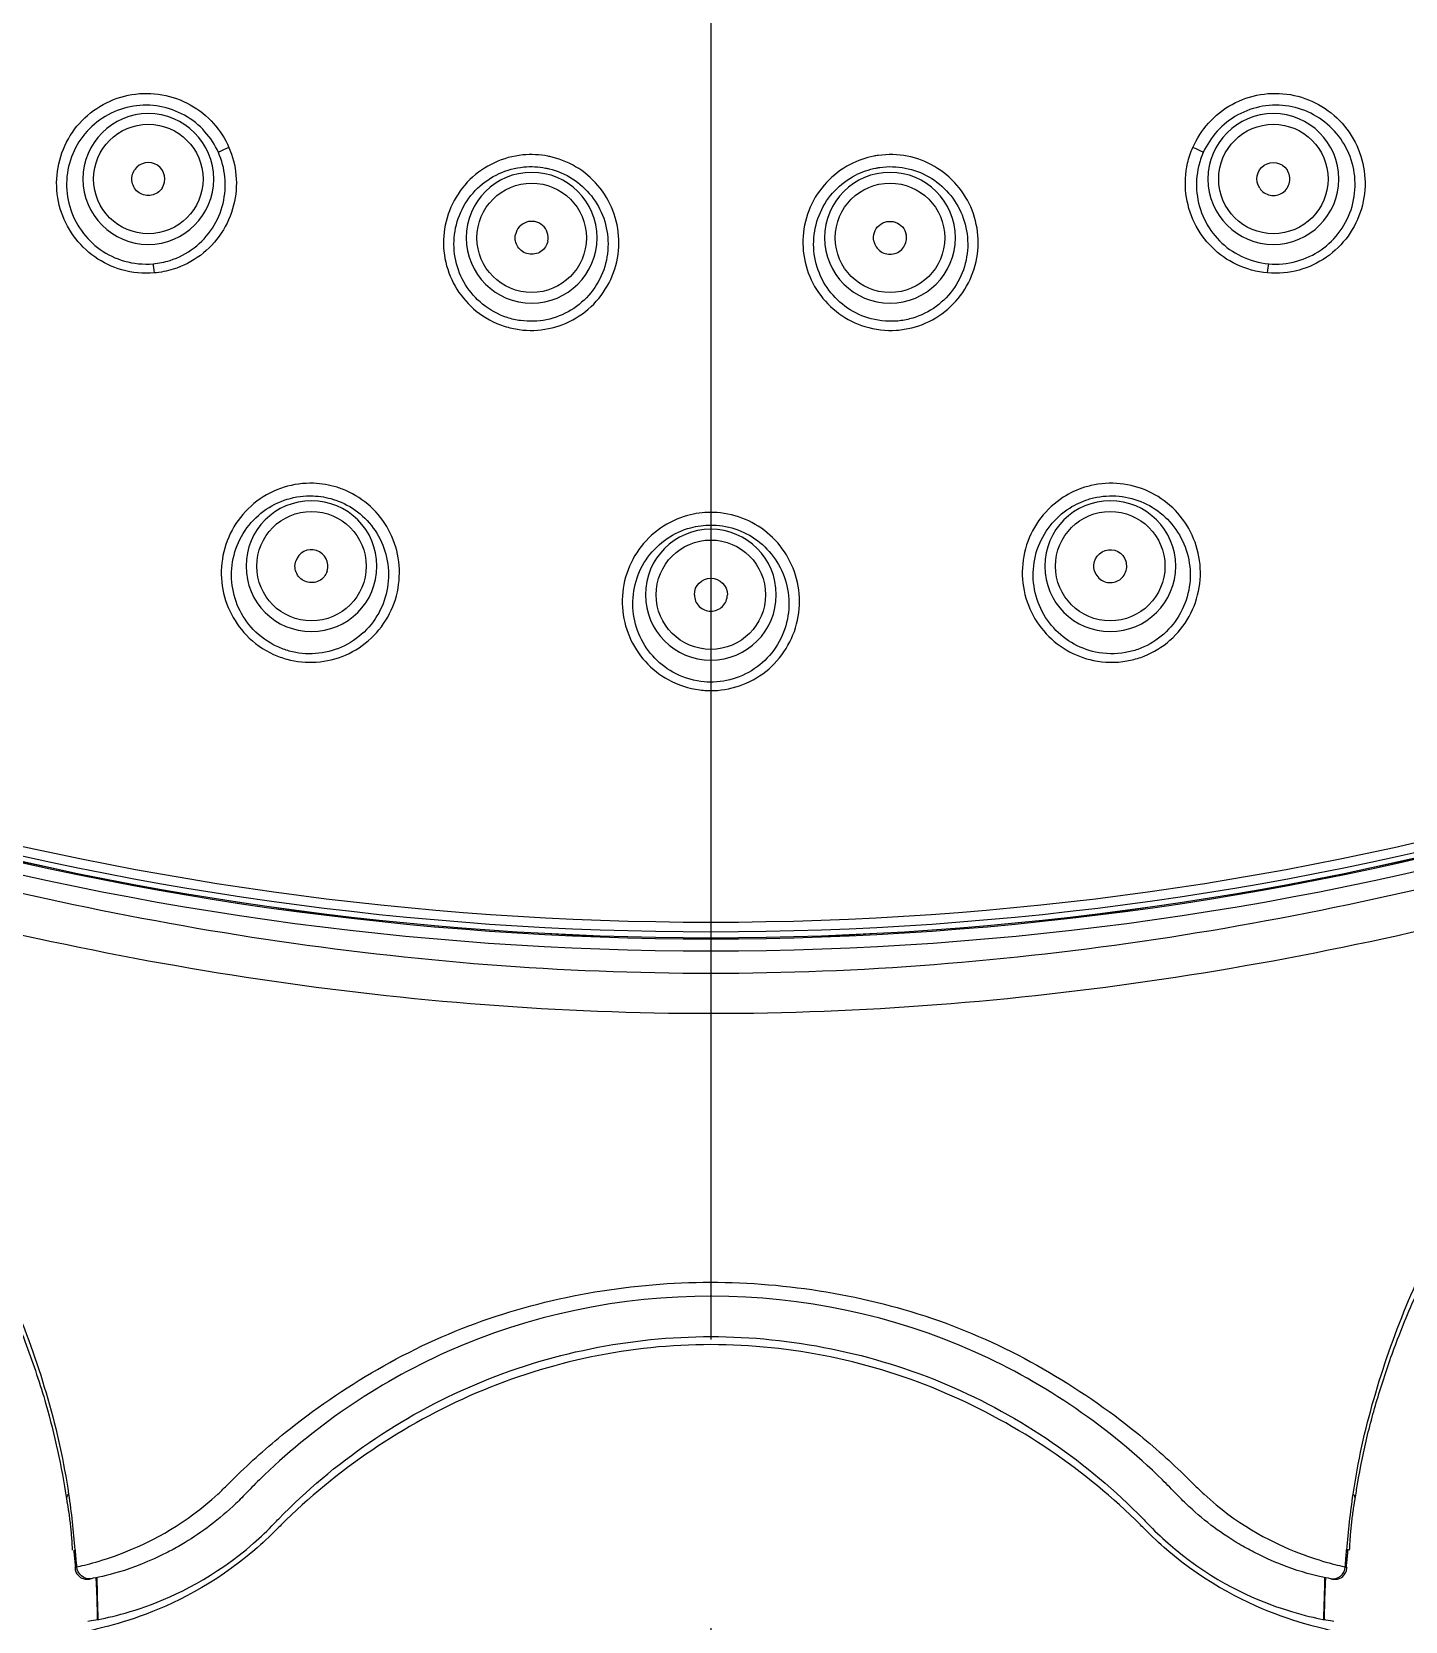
# Model space of a CAD drawing. Extents: x 14808 to 20058, y -13198 to -11680.
# Drawn here: x 18640.96 to 18649.29, y -12293.17 to -12283.53 of the extents above; entities that cross this region are included whole.
import ezdxf

# ---------------------------------------------------------------- set-up
doc = ezdxf.new("R2010")
doc.units = 0
doc.header["$LTSCALE"] = 7
doc.header["$MEASUREMENT"] = 0
doc.linetypes.add('CENTER', pattern=[2, 1.25, -0.25, 0.25, -0.25])
doc.layers.add('1', color=1, linetype='CENTER')
doc.layers.add('D', color=2, linetype='CONTINUOUS')
doc.styles.add('GHS', font='romans', dxfattribs={"bigfont": 'ghs'})
doc.dimstyles.new('STANDARD$7', dxfattribs={"dimtxt": 3.5, "dimasz": 3, "dimexe": 1, "dimexo": 0.0625, "dimgap": 1, "dimtad": 1, "dimdec": 4, "dimzin": 0, "dimdsep": 46, "dimtxsty": 'GHS', "dimcen": 1, "dimclrt": 2, "dimadec": 0, "dimazin": 0, "dimtfac": 1, "dimtdec": 4, "dimtofl": 0, "dimtmove": 0, "dimatfit": 3, "dimfxl": 1, "dimtolj": 1, "dimtzin": 0, "dimarcsym": 0})

msp = doc.modelspace()

# ---------------------------------------------------------------- linework, layer by layer
at = {"layer": '1'}
msp.add_line((18645.0803, -12268.7088), (18645.0803, -12325.4193), dxfattribs=at)
at = {"layer": '1', "color": 3, "linetype": 'Continuous', "extrusion": (0, 0, -1)}
for centre in [(-18641.67, -12284.4213), (-18648.4905, -12284.4213), (-18643.9942, -12284.7778), (-18646.1664, -12284.7778), (-18642.6591, -12286.7692), (-18647.5015, -12286.7692), (-18645.0803, -12286.9425)]:
    msp.add_circle(centre, 0.3967, dxfattribs=at)
at = {"layer": '1', "color": 3, "linetype": 'Continuous'}
for centre in [(18641.67, -12284.4213), (18648.4905, -12284.4213), (18643.9942, -12284.7778), (18646.1664, -12284.7778), (18642.6591, -12286.7692), (18647.5015, -12286.7692), (18645.0803, -12286.9425)]:
    msp.add_circle(centre, 0.3317, dxfattribs=at)
at = {"layer": '1', "color": 7, "linetype": 'Continuous'}
for centre, radius, start, end in [((18641.67, -12284.4213), 0.1, 326.25, 146.25), ((18643.9942, -12284.7778), 0.1, 348.75, 168.75), ((18642.6591, -12286.7692), 0.1, 342, 162), ((18645.0803, -12269.9425), 19.0868, 253.82384, 286.17616), ((18645.0803, -12269.9425), 19.0798, 253.82384, 286.17616)]:
    msp.add_arc(centre, radius, start, end, dxfattribs=at)
at = {"layer": '1', "color": 7, "linetype": 'Continuous', "extrusion": (0, 0, -1)}
for centre, radius, start, end in [((-18648.4905, -12284.4213), 0.1, 326.25, 146.25), ((-18646.1664, -12284.7778), 0.1, 348.75, 168.75), ((-18647.5015, -12286.7692), 0.1, 342, 162), ((-18645.0803, -12286.9425), 0.1, 0, 180), ((-18645.0803, -12269.9425), 19.1618, 253.82384, 286.17616), ((-18645.0803, -12269.9425), 19.082, 253.82384, 286.17616)]:
    msp.add_arc(centre, radius, start, end, dxfattribs=at)
at = {"layer": '1', "color": 3, "linetype": 'Continuous'}
for points, knots in [([(18641.705, -12284.9911), (18641.6399, -12284.9966), (18641.5727, -12284.9901), (18641.5099, -12284.9721), (18641.4516, -12284.9555), (18641.3954, -12284.9286), (18641.3459, -12284.8938), (18641.2963, -12284.8589), (18641.252, -12284.815), (18641.2167, -12284.7658), (18641.1812, -12284.7163), (18641.1538, -12284.6601), (18641.1366, -12284.6019), (18641.1193, -12284.5433), (18641.1119, -12284.4809), (18641.115, -12284.42), (18641.1181, -12284.3588), (18641.1318, -12284.2973), (18641.155, -12284.2406), (18641.1782, -12284.1837), (18641.2117, -12284.1301), (18641.2526, -12284.0842), (18641.2934, -12284.0384), (18641.3428, -12283.999), (18641.3967, -12283.9693), (18641.4503, -12283.9398), (18641.5099, -12283.9191), (18641.5704, -12283.9091), (18641.6305, -12283.8992), (18641.6933, -12283.8995), (18641.7534, -12283.9101), (18641.8131, -12283.9206), (18641.8718, -12283.9416), (18641.9247, -12283.9712), (18641.9775, -12284.0008), (18642.0259, -12284.0397), (18642.066, -12284.0849), (18642.1039, -12284.1277), (18642.1354, -12284.177), (18642.1582, -12284.2293), (18642.1582, -12284.2293), (18642.1582, -12284.2293), (18642.1582, -12284.2293)], [0, 0, 0, 0, 0.082392, 0.082392, 0.082392, 0.158568, 0.158568, 0.158568, 0.234874, 0.234874, 0.234874, 0.311546, 0.311546, 0.311546, 0.388678, 0.388678, 0.388678, 0.466217, 0.466217, 0.466217, 0.543976, 0.543976, 0.543976, 0.621681, 0.621681, 0.621681, 0.699036, 0.699036, 0.699036, 0.775838, 0.775838, 0.775838, 0.852107, 0.852107, 0.852107, 0.928131, 0.928131, 0.928131, 0.999994, 0.999994, 0.999994, 1, 1, 1, 1]), ([(18648.0024, -12284.2293), (18648.0024, -12284.2293), (18648.0024, -12284.2293), (18648.0024, -12284.2293), (18648.0256, -12284.1761), (18648.0578, -12284.1259), (18648.0967, -12284.0826), (18648.1375, -12284.0371), (18648.1868, -12283.9981), (18648.2404, -12283.9687), (18648.2936, -12283.9396), (18648.3526, -12283.9192), (18648.4124, -12283.9092), (18648.4721, -12283.8993), (18648.5342, -12283.8995), (18648.5937, -12283.9097), (18648.6534, -12283.92), (18648.712, -12283.9406), (18648.7649, -12283.9699), (18648.8181, -12283.9993), (18648.8669, -12284.0383), (18648.9074, -12284.0835), (18648.9481, -12284.1291), (18648.9815, -12284.1823), (18649.0049, -12284.2388), (18649.0283, -12284.2955), (18649.0422, -12284.357), (18649.0455, -12284.4183), (18649.0488, -12284.4797), (18649.0414, -12284.5425), (18649.0241, -12284.6015), (18649.0067, -12284.6604), (18648.9789, -12284.7172), (18648.9429, -12284.7671), (18648.9071, -12284.8167), (18648.8622, -12284.8608), (18648.8118, -12284.8958), (18648.7617, -12284.9306), (18648.7049, -12284.9572), (18648.6462, -12284.9734), (18648.5847, -12284.9904), (18648.5191, -12284.9965), (18648.4556, -12284.9911)], [0, 0, 0, 0, 0.000006, 0.000006, 0.000006, 0.073197, 0.073197, 0.073197, 0.150093, 0.150093, 0.150093, 0.226407, 0.226407, 0.226407, 0.302501, 0.302501, 0.302501, 0.378816, 0.378816, 0.378816, 0.455626, 0.455626, 0.455626, 0.53295, 0.53295, 0.53295, 0.610603, 0.610603, 0.610603, 0.688307, 0.688307, 0.688307, 0.765805, 0.765805, 0.765805, 0.842927, 0.842927, 0.842927, 0.919624, 0.919624, 0.919624, 1, 1, 1, 1]), ([(18642.0949, -12284.2603), (18642.0746, -12284.2146), (18642.0467, -12284.1715), (18642.0133, -12284.1342), (18641.978, -12284.0948), (18641.9356, -12284.0608), (18641.8894, -12284.035), (18641.8431, -12284.0091), (18641.7918, -12283.9907), (18641.7396, -12283.9813), (18641.687, -12283.9718), (18641.6321, -12283.9713), (18641.5795, -12283.9796), (18641.5263, -12283.9881), (18641.474, -12284.0058), (18641.4267, -12284.0313), (18641.3792, -12284.057), (18641.3354, -12284.0913), (18641.2992, -12284.1313), (18641.2628, -12284.1714), (18641.2329, -12284.2184), (18641.212, -12284.2684), (18641.191, -12284.3184), (18641.1785, -12284.3727), (18641.1754, -12284.4269), (18641.1723, -12284.4809), (18641.1785, -12284.5363), (18641.1935, -12284.5884), (18641.2085, -12284.6403), (18641.2327, -12284.6904), (18641.264, -12284.7345), (18641.2953, -12284.7785), (18641.3346, -12284.8177), (18641.3787, -12284.8489), (18641.4228, -12284.88), (18641.4729, -12284.904), (18641.5248, -12284.9189), (18641.5808, -12284.9348), (18641.6406, -12284.9406), (18641.6985, -12284.9355)], [0, 0, 0, 0, 0.071382, 0.071382, 0.071382, 0.146717, 0.146717, 0.146717, 0.222231, 0.222231, 0.222231, 0.298346, 0.298346, 0.298346, 0.375197, 0.375197, 0.375197, 0.452648, 0.452648, 0.452648, 0.530421, 0.530421, 0.530421, 0.60822, 0.60822, 0.60822, 0.685809, 0.685809, 0.685809, 0.763076, 0.763076, 0.763076, 0.840049, 0.840049, 0.840049, 0.916908, 0.916908, 0.916908, 1, 1, 1, 1]), ([(18648.4621, -12284.9355), (18648.5186, -12284.9405), (18648.577, -12284.9351), (18648.6318, -12284.92), (18648.6841, -12284.9055), (18648.7347, -12284.8817), (18648.7793, -12284.8507), (18648.8241, -12284.8194), (18648.864, -12284.78), (18648.8957, -12284.7356), (18648.9276, -12284.6912), (18648.9521, -12284.6405), (18648.9672, -12284.5881), (18648.9823, -12284.5356), (18648.9884, -12284.4798), (18648.9851, -12284.4254), (18648.9818, -12284.3711), (18648.9691, -12284.3168), (18648.948, -12284.2668), (18648.927, -12284.2172), (18648.8971, -12284.1705), (18648.8608, -12284.1306), (18648.8249, -12284.0912), (18648.7817, -12284.0573), (18648.7347, -12284.0318), (18648.6882, -12284.0065), (18648.6366, -12283.9888), (18648.5842, -12283.9801), (18648.5321, -12283.9715), (18648.4778, -12283.9716), (18648.4255, -12283.9805), (18648.3732, -12283.9894), (18648.3217, -12284.0073), (18648.2751, -12284.0328), (18648.2282, -12284.0585), (18648.185, -12284.0925), (18648.1491, -12284.1321), (18648.1149, -12284.17), (18648.0864, -12284.2138), (18648.0657, -12284.2603)], [0, 0, 0, 0, 0.081058, 0.081058, 0.081058, 0.158442, 0.158442, 0.158442, 0.23624, 0.23624, 0.23624, 0.314338, 0.314338, 0.314338, 0.392502, 0.392502, 0.392502, 0.470413, 0.470413, 0.470413, 0.54775, 0.54775, 0.54775, 0.624309, 0.624309, 0.624309, 0.70013, 0.70013, 0.70013, 0.775547, 0.775547, 0.775547, 0.851106, 0.851106, 0.851106, 0.927301, 0.927301, 0.927301, 1, 1, 1, 1]), ([(18641.6985, -12284.9355), (18641.7335, -12284.9325), (18641.7684, -12284.9255), (18641.8018, -12284.9149), (18641.8539, -12284.8983), (18641.9037, -12284.8723), (18641.9471, -12284.8392), (18641.9906, -12284.806), (18642.0288, -12284.7647), (18642.0585, -12284.719), (18642.0881, -12284.6734), (18642.1102, -12284.622), (18642.123, -12284.5692), (18642.1356, -12284.5169), (18642.1394, -12284.4618), (18642.134, -12284.4082), (18642.129, -12284.3575), (18642.1156, -12284.307), (18642.0949, -12284.2603)], [0, 0, 0, 0, 0.114392, 0.114392, 0.114392, 0.294182, 0.294182, 0.294182, 0.474743, 0.474743, 0.474743, 0.654487, 0.654487, 0.654487, 0.832178, 0.832178, 0.832178, 1, 1, 1, 1]), ([(18642.1582, -12284.2293), (18642.1582, -12284.2293), (18642.1582, -12284.2293), (18642.1582, -12284.2293), (18642.1814, -12284.2826), (18642.1962, -12284.3403), (18642.2015, -12284.3981), (18642.207, -12284.4589), (18642.2021, -12284.5215), (18642.1872, -12284.5807), (18642.1722, -12284.6404), (18642.1467, -12284.6983), (18642.1126, -12284.7496), (18642.0785, -12284.8009), (18642.035, -12284.8472), (18641.9856, -12284.8842), (18641.9365, -12284.9211), (18641.8801, -12284.95), (18641.8214, -12284.9684), (18641.7837, -12284.9801), (18641.7444, -12284.9878), (18641.705, -12284.9911), (18641.705, -12284.9911), (18641.705, -12284.9911), (18641.705, -12284.9911)], [0, 0, 0, 0, 0.000014, 0.000014, 0.000014, 0.168962, 0.168962, 0.168962, 0.347203, 0.347203, 0.347203, 0.526916, 0.526916, 0.526916, 0.707022, 0.707022, 0.707022, 0.886111, 0.886111, 0.886111, 0.999986, 0.999986, 0.999986, 1, 1, 1, 1]), ([(18644.0925, -12284.2829), (18644.1008, -12284.2845), (18644.1091, -12284.2863), (18644.1173, -12284.2883), (18644.1744, -12284.3023), (18644.2299, -12284.3263), (18644.2793, -12284.3582), (18644.3287, -12284.3902), (18644.3733, -12284.4311), (18644.4095, -12284.4774), (18644.446, -12284.5241), (18644.4748, -12284.5777), (18644.4939, -12284.6336), (18644.5132, -12284.6902), (18644.5229, -12284.7508), (18644.5224, -12284.8104), (18644.5219, -12284.8706), (18644.511, -12284.9315), (18644.4905, -12284.9881), (18644.4699, -12285.0449), (18644.4391, -12285.0989), (18644.4007, -12285.1456), (18644.3624, -12285.1921), (18644.3155, -12285.2327), (18644.2637, -12285.2637), (18644.2125, -12285.2945), (18644.1552, -12285.3168), (18644.0965, -12285.3288), (18644.0386, -12285.3406), (18643.9777, -12285.3426), (18643.9191, -12285.3345), (18643.8883, -12285.3303), (18643.8578, -12285.3234), (18643.8283, -12285.3139), (18643.767, -12285.2941), (18643.7084, -12285.2625), (18643.6583, -12285.2221), (18643.6125, -12285.1852), (18643.5723, -12285.1399), (18643.5411, -12285.0901), (18643.5096, -12285.0397), (18643.4863, -12284.9833), (18643.4731, -12284.9254), (18643.4597, -12284.8669), (18643.4563, -12284.8053), (18643.4631, -12284.7458), (18643.47, -12284.6858), (18643.4874, -12284.6262), (18643.5138, -12284.572), (18643.5403, -12284.5177), (18643.5766, -12284.4673), (18643.6198, -12284.425), (18643.6626, -12284.383), (18643.7134, -12284.3478), (18643.768, -12284.3225), (18643.822, -12284.2974), (18643.8811, -12284.2813), (18643.9405, -12284.2756), (18643.9909, -12284.2707), (18644.0427, -12284.2732), (18644.0925, -12284.2829)], [0, 0, 0, 0, 0.007483, 0.007483, 0.007483, 0.06033, 0.06033, 0.06033, 0.113303, 0.113303, 0.113303, 0.166705, 0.166705, 0.166705, 0.220683, 0.220683, 0.220683, 0.27515, 0.27515, 0.27515, 0.329795, 0.329795, 0.329795, 0.384193, 0.384193, 0.384193, 0.438009, 0.438009, 0.438009, 0.491182, 0.491182, 0.491182, 0.51876, 0.51876, 0.51876, 0.576811, 0.576811, 0.576811, 0.629848, 0.629848, 0.629848, 0.683499, 0.683499, 0.683499, 0.737751, 0.737751, 0.737751, 0.792349, 0.792349, 0.792349, 0.846894, 0.846894, 0.846894, 0.901032, 0.901032, 0.901032, 0.954598, 0.954598, 0.954598, 1, 1, 1, 1]), ([(18646.0681, -12284.2829), (18646.0768, -12284.2812), (18646.0856, -12284.2797), (18646.0945, -12284.2784), (18646.1528, -12284.2701), (18646.2134, -12284.2717), (18646.2712, -12284.283), (18646.329, -12284.2943), (18646.3855, -12284.3157), (18646.4362, -12284.3453), (18646.4873, -12284.375), (18646.5338, -12284.4138), (18646.5721, -12284.4585), (18646.6109, -12284.5036), (18646.6423, -12284.5559), (18646.664, -12284.6112), (18646.6859, -12284.6669), (18646.6984, -12284.7272), (18646.7005, -12284.7871), (18646.7027, -12284.8473), (18646.6945, -12284.9088), (18646.6764, -12284.9664), (18646.6584, -12285.024), (18646.63, -12285.0793), (18646.5936, -12285.1276), (18646.5575, -12285.1756), (18646.5125, -12285.2181), (18646.4623, -12285.2513), (18646.4127, -12285.2842), (18646.3566, -12285.309), (18646.2988, -12285.3235), (18646.2686, -12285.3311), (18646.2376, -12285.336), (18646.2066, -12285.3382), (18646.1422, -12285.3426), (18646.0759, -12285.335), (18646.0142, -12285.3161), (18645.958, -12285.2988), (18645.9041, -12285.2717), (18645.8568, -12285.2372), (18645.8091, -12285.2023), (18645.7668, -12285.1588), (18645.7332, -12285.1103), (18645.6993, -12285.0613), (18645.6733, -12285.0058), (18645.6575, -12284.9484), (18645.6415, -12284.8904), (18645.6353, -12284.8289), (18645.6394, -12284.7689), (18645.6436, -12284.7086), (18645.6584, -12284.6482), (18645.6825, -12284.5928), (18645.7065, -12284.5375), (18645.7406, -12284.4856), (18645.7818, -12284.4415), (18645.8226, -12284.3978), (18645.8717, -12284.3605), (18645.9249, -12284.3329), (18645.9697, -12284.3096), (18646.0185, -12284.2925), (18646.0681, -12284.2829)], [0, 0, 0, 0, 0.007897, 0.007897, 0.007897, 0.060836, 0.060836, 0.060836, 0.113705, 0.113705, 0.113705, 0.166841, 0.166841, 0.166841, 0.22048, 0.22048, 0.22048, 0.27467, 0.27467, 0.27467, 0.329233, 0.329233, 0.329233, 0.38381, 0.38381, 0.38381, 0.438003, 0.438003, 0.438003, 0.49157, 0.49157, 0.49157, 0.519217, 0.519217, 0.519217, 0.577386, 0.577386, 0.577386, 0.6302, 0.6302, 0.6302, 0.683462, 0.683462, 0.683462, 0.737359, 0.737359, 0.737359, 0.791796, 0.791796, 0.791796, 0.846433, 0.846433, 0.846433, 0.900855, 0.900855, 0.900855, 0.954761, 0.954761, 0.954761, 1, 1, 1, 1]), ([(18648.4556, -12284.9911), (18648.4556, -12284.9911), (18648.4556, -12284.9911), (18648.4556, -12284.9911), (18648.3904, -12284.9857), (18648.3253, -12284.9679), (18648.2665, -12284.9397), (18648.2121, -12284.9137), (18648.1615, -12284.878), (18648.1187, -12284.8356), (18648.0754, -12284.7927), (18648.039, -12284.7419), (18648.0123, -12284.6872), (18647.9853, -12284.632), (18647.9676, -12284.5714), (18647.9605, -12284.5103), (18647.9534, -12284.4491), (18647.9569, -12284.3857), (18647.9707, -12284.3255), (18647.9782, -12284.2926), (18647.9889, -12284.2603), (18648.0024, -12284.2293), (18648.0024, -12284.2293), (18648.0024, -12284.2293), (18648.0024, -12284.2293)], [0, 0, 0, 0, 0.000015, 0.000015, 0.000015, 0.190228, 0.190228, 0.190228, 0.365738, 0.365738, 0.365738, 0.543364, 0.543364, 0.543364, 0.722731, 0.722731, 0.722731, 0.90274, 0.90274, 0.90274, 0.999985, 0.999985, 0.999985, 1, 1, 1, 1]), ([(18648.0657, -12284.2603), (18648.0536, -12284.2874), (18648.0441, -12284.3157), (18648.0372, -12284.3445), (18648.0247, -12284.3974), (18648.0211, -12284.4531), (18648.0269, -12284.507), (18648.0326, -12284.5609), (18648.0477, -12284.6146), (18648.071, -12284.6635), (18648.0942, -12284.7121), (18648.126, -12284.7574), (18648.164, -12284.7957), (18648.2016, -12284.8336), (18648.2462, -12284.8656), (18648.2943, -12284.8891), (18648.3464, -12284.9144), (18648.4042, -12284.9305), (18648.4621, -12284.9355)], [0, 0, 0, 0, 0.096534, 0.096534, 0.096534, 0.275718, 0.275718, 0.275718, 0.454902, 0.454902, 0.454902, 0.632827, 0.632827, 0.632827, 0.808936, 0.808936, 0.808936, 1, 1, 1, 1]), ([(18644.0788, -12284.3548), (18644.0355, -12284.3464), (18643.9905, -12284.3442), (18643.9465, -12284.3483), (18643.8949, -12284.3532), (18643.8433, -12284.367), (18643.7962, -12284.3886), (18643.7485, -12284.4105), (18643.704, -12284.4409), (18643.6663, -12284.4773), (18643.6282, -12284.5141), (18643.5961, -12284.558), (18643.5725, -12284.6052), (18643.5488, -12284.6527), (18643.5331, -12284.7049), (18643.5266, -12284.7575), (18643.5201, -12284.81), (18643.5226, -12284.8643), (18643.5339, -12284.916), (18643.545, -12284.9672), (18643.5652, -12285.0173), (18643.5928, -12285.0621), (18643.62, -12285.1064), (18643.6553, -12285.1467), (18643.6958, -12285.1797), (18643.74, -12285.2157), (18643.7918, -12285.244), (18643.8462, -12285.2617), (18643.8724, -12285.2702), (18643.8994, -12285.2764), (18643.9267, -12285.2801), (18643.9787, -12285.2872), (18644.0327, -12285.2854), (18644.0841, -12285.2748), (18644.1361, -12285.264), (18644.1868, -12285.244), (18644.232, -12285.2165), (18644.2777, -12285.1887), (18644.319, -12285.1525), (18644.3525, -12285.111), (18644.3861, -12285.0695), (18644.4129, -12285.0215), (18644.4305, -12284.9712), (18644.4481, -12284.9212), (18644.4572, -12284.8674), (18644.4571, -12284.8144), (18644.4571, -12284.762), (18644.448, -12284.7089), (18644.4307, -12284.6594), (18644.4136, -12284.6106), (18644.3879, -12284.564), (18644.3558, -12284.5233), (18644.3239, -12284.4831), (18644.2849, -12284.4477), (18644.2416, -12284.42), (18644.1985, -12284.3923), (18644.1502, -12284.3716), (18644.1004, -12284.3595), (18644.0932, -12284.3577), (18644.0861, -12284.3562), (18644.0788, -12284.3548)], [0, 0, 0, 0, 0.04486, 0.04486, 0.04486, 0.097847, 0.097847, 0.097847, 0.151555, 0.151555, 0.151555, 0.205883, 0.205883, 0.205883, 0.260484, 0.260484, 0.260484, 0.314927, 0.314927, 0.314927, 0.368896, 0.368896, 0.368896, 0.422319, 0.422319, 0.422319, 0.480826, 0.480826, 0.480826, 0.508618, 0.508618, 0.508618, 0.56221, 0.56221, 0.56221, 0.616435, 0.616435, 0.616435, 0.671207, 0.671207, 0.671207, 0.726143, 0.726143, 0.726143, 0.780757, 0.780757, 0.780757, 0.834688, 0.834688, 0.834688, 0.887829, 0.887829, 0.887829, 0.940347, 0.940347, 0.940347, 0.992605, 0.992605, 0.992605, 1, 1, 1, 1]), ([(18646.0818, -12284.3548), (18646.0385, -12284.3631), (18645.9961, -12284.3779), (18645.9571, -12284.398), (18645.9106, -12284.422), (18645.8677, -12284.4543), (18645.8318, -12284.4921), (18645.7955, -12284.5305), (18645.7655, -12284.5756), (18645.7441, -12284.6237), (18645.7225, -12284.6722), (18645.7091, -12284.7251), (18645.7049, -12284.7779), (18645.7007, -12284.8307), (18645.7056, -12284.8849), (18645.7192, -12284.936), (18645.7327, -12284.9869), (18645.7552, -12285.0361), (18645.7848, -12285.0796), (18645.8141, -12285.1228), (18645.8512, -12285.1615), (18645.8932, -12285.1927), (18645.935, -12285.2236), (18645.9826, -12285.2479), (18646.0323, -12285.2634), (18646.0869, -12285.2804), (18646.1458, -12285.2873), (18646.2029, -12285.2833), (18646.2305, -12285.2814), (18646.2579, -12285.277), (18646.2847, -12285.2702), (18646.3359, -12285.2573), (18646.3856, -12285.2351), (18646.4295, -12285.2058), (18646.4739, -12285.1761), (18646.5135, -12285.1382), (18646.5452, -12285.0955), (18646.5771, -12285.0525), (18646.6018, -12285.0033), (18646.6173, -12284.9523), (18646.6327, -12284.9013), (18646.6395, -12284.847), (18646.6371, -12284.7939), (18646.6347, -12284.7413), (18646.6232, -12284.6884), (18646.6035, -12284.6395), (18646.584, -12284.5912), (18646.5561, -12284.5456), (18646.5219, -12284.5064), (18646.4881, -12284.4676), (18646.4472, -12284.434), (18646.4025, -12284.4083), (18646.3582, -12284.3828), (18646.3089, -12284.3644), (18646.2585, -12284.3547), (18646.2082, -12284.345), (18646.1555, -12284.3437), (18646.1047, -12284.3509), (18646.097, -12284.352), (18646.0894, -12284.3533), (18646.0818, -12284.3548)], [0, 0, 0, 0, 0.04472, 0.04472, 0.04472, 0.098118, 0.098118, 0.098118, 0.152218, 0.152218, 0.152218, 0.206756, 0.206756, 0.206756, 0.261299, 0.261299, 0.261299, 0.315455, 0.315455, 0.315455, 0.369067, 0.369067, 0.369067, 0.422275, 0.422275, 0.422275, 0.480902, 0.480902, 0.480902, 0.508764, 0.508764, 0.508764, 0.562752, 0.562752, 0.562752, 0.617351, 0.617351, 0.617351, 0.672275, 0.672275, 0.672275, 0.727066, 0.727066, 0.727066, 0.781307, 0.781307, 0.781307, 0.834786, 0.834786, 0.834786, 0.887552, 0.887552, 0.887552, 0.939884, 0.939884, 0.939884, 0.992197, 0.992197, 0.992197, 1, 1, 1, 1]), ([(18642.8142, -12286.291), (18642.8254, -12286.2945), (18642.8365, -12286.2984), (18642.8475, -12286.3026), (18642.9027, -12286.3241), (18642.955, -12286.3551), (18643.0002, -12286.3933), (18643.0456, -12286.4317), (18643.085, -12286.4782), (18643.1154, -12286.529), (18643.1463, -12286.5807), (18643.1687, -12286.6382), (18643.1809, -12286.6969), (18643.1934, -12286.7567), (18643.1957, -12286.8194), (18643.1877, -12286.8799), (18643.1797, -12286.9412), (18643.1608, -12287.0019), (18643.1326, -12287.0571), (18643.1043, -12287.1124), (18643.0659, -12287.1635), (18643.0204, -12287.2062), (18642.9755, -12287.2484), (18642.9224, -12287.2834), (18642.8655, -12287.308), (18642.8099, -12287.3321), (18642.7491, -12287.347), (18642.6883, -12287.3512), (18642.6288, -12287.3553), (18642.5676, -12287.3492), (18642.5101, -12287.3334), (18642.4823, -12287.3258), (18642.455, -12287.316), (18642.4288, -12287.304), (18642.3677, -12287.2761), (18642.311, -12287.2359), (18642.2645, -12287.1878), (18642.2232, -12287.1449), (18642.1886, -12287.0945), (18642.1636, -12287.0408), (18642.1379, -12286.9859), (18642.1214, -12286.926), (18642.1152, -12286.8659), (18642.109, -12286.8047), (18642.1132, -12286.7416), (18642.1277, -12286.6819), (18642.1422, -12286.6216), (18642.1676, -12286.5629), (18642.2016, -12286.5109), (18642.2356, -12286.4591), (18642.2792, -12286.4125), (18642.3288, -12286.375), (18642.3778, -12286.3381), (18642.4339, -12286.3092), (18642.4927, -12286.2908), (18642.5502, -12286.2728), (18642.6119, -12286.2645), (18642.6724, -12286.2666), (18642.7203, -12286.2683), (18642.7685, -12286.2766), (18642.8142, -12286.291)], [0, 0, 0, 0, 0.010192, 0.010192, 0.010192, 0.062332, 0.062332, 0.062332, 0.114828, 0.114828, 0.114828, 0.16819, 0.16819, 0.16819, 0.222605, 0.222605, 0.222605, 0.277827, 0.277827, 0.277827, 0.333212, 0.333212, 0.333212, 0.387979, 0.387979, 0.387979, 0.44161, 0.44161, 0.44161, 0.494146, 0.494146, 0.494146, 0.519216, 0.519216, 0.519216, 0.578618, 0.578618, 0.578618, 0.631297, 0.631297, 0.631297, 0.685126, 0.685126, 0.685126, 0.739973, 0.739973, 0.739973, 0.795327, 0.795327, 0.795327, 0.850461, 0.850461, 0.850461, 0.904763, 0.904763, 0.904763, 0.95801, 0.95801, 0.95801, 1, 1, 1, 1]), ([(18647.3464, -12286.291), (18647.3585, -12286.2871), (18647.3709, -12286.2837), (18647.3833, -12286.2808), (18647.4412, -12286.2671), (18647.5023, -12286.263), (18647.5614, -12286.269), (18647.6204, -12286.275), (18647.679, -12286.291), (18647.7327, -12286.3157), (18647.7868, -12286.3407), (18647.8372, -12286.3751), (18647.8801, -12286.4161), (18647.9237, -12286.4578), (18647.9606, -12286.5074), (18647.988, -12286.5609), (18648.0159, -12286.6153), (18648.0348, -12286.6752), (18648.0431, -12286.7357), (18648.0515, -12286.7971), (18648.0494, -12286.8607), (18648.0367, -12286.9213), (18648.0241, -12286.9821), (18648.0006, -12287.0416), (18647.968, -12287.0947), (18647.9359, -12287.1472), (18647.8939, -12287.195), (18647.8457, -12287.2338), (18647.7985, -12287.2717), (18647.7438, -12287.3022), (18647.6864, -12287.3223), (18647.6591, -12287.3318), (18647.6309, -12287.3392), (18647.6024, -12287.3442), (18647.5359, -12287.356), (18647.4659, -12287.3549), (18647.3999, -12287.3412), (18647.342, -12287.3292), (18647.2855, -12287.3073), (18647.2349, -12287.2773), (18647.1835, -12287.2469), (18647.1368, -12287.2074), (18647.0983, -12287.1622), (18647.059, -12287.1161), (18647.0271, -12287.0626), (18647.0052, -12287.0063), (18646.9829, -12286.9489), (18646.9703, -12286.8869), (18646.9684, -12286.8254), (18646.9665, -12286.7633), (18646.9754, -12286.7), (18646.9945, -12286.6408), (18647.0136, -12286.5818), (18647.0433, -12286.5253), (18647.0813, -12286.476), (18647.1186, -12286.4276), (18647.1651, -12286.3849), (18647.2168, -12286.3516), (18647.2569, -12286.3259), (18647.3008, -12286.3053), (18647.3464, -12286.291)], [0, 0, 0, 0, 0.011078, 0.011078, 0.011078, 0.063424, 0.063424, 0.063424, 0.11559, 0.11559, 0.11559, 0.168201, 0.168201, 0.168201, 0.2217, 0.2217, 0.2217, 0.276203, 0.276203, 0.276203, 0.331424, 0.331424, 0.331424, 0.386733, 0.386733, 0.386733, 0.441399, 0.441399, 0.441399, 0.494953, 0.494953, 0.494953, 0.52014, 0.52014, 0.52014, 0.579818, 0.579818, 0.579818, 0.631892, 0.631892, 0.631892, 0.684692, 0.684692, 0.684692, 0.738604, 0.738604, 0.738604, 0.793539, 0.793539, 0.793539, 0.848942, 0.848942, 0.848942, 0.90404, 0.90404, 0.90404, 0.958226, 0.958226, 0.958226, 1, 1, 1, 1]), ([(18642.792, -12286.3642), (18642.7523, -12286.3518), (18642.7104, -12286.3446), (18642.6688, -12286.343), (18642.6162, -12286.341), (18642.5627, -12286.3481), (18642.5125, -12286.3634), (18642.4612, -12286.3791), (18642.412, -12286.4039), (18642.3691, -12286.4357), (18642.3253, -12286.468), (18642.2867, -12286.5085), (18642.2565, -12286.5534), (18642.2259, -12286.5989), (18642.203, -12286.6502), (18642.1895, -12286.703), (18642.176, -12286.7557), (18642.1716, -12286.8114), (18642.1764, -12286.8656), (18642.1813, -12286.919), (18642.1953, -12286.9723), (18642.2175, -12287.0213), (18642.2393, -12287.0693), (18642.2696, -12287.1145), (18642.3061, -12287.1529), (18642.3472, -12287.1962), (18642.3975, -12287.2323), (18642.4519, -12287.2574), (18642.4753, -12287.2681), (18642.4996, -12287.277), (18642.5243, -12287.2838), (18642.5757, -12287.298), (18642.6303, -12287.3033), (18642.6833, -12287.2995), (18642.7375, -12287.2957), (18642.7917, -12287.2821), (18642.8411, -12287.2603), (18642.8915, -12287.238), (18642.9385, -12287.2064), (18642.9781, -12287.1685), (18643.0181, -12287.1302), (18643.0517, -12287.0843), (18643.0761, -12287.0349), (18643.1004, -12286.9859), (18643.1165, -12286.9319), (18643.1229, -12286.8776), (18643.1292, -12286.8242), (18643.1264, -12286.7691), (18643.1148, -12286.7165), (18643.1034, -12286.6653), (18643.0832, -12286.6151), (18643.0557, -12286.5701), (18643.0287, -12286.526), (18642.994, -12286.4857), (18642.9541, -12286.4525), (18642.9146, -12286.4196), (18642.8691, -12286.3928), (18642.8209, -12286.3742), (18642.8114, -12286.3706), (18642.8018, -12286.3672), (18642.792, -12286.3642)], [0, 0, 0, 0, 0.041271, 0.041271, 0.041271, 0.09367, 0.09367, 0.09367, 0.147323, 0.147323, 0.147323, 0.202114, 0.202114, 0.202114, 0.257453, 0.257453, 0.257453, 0.312556, 0.312556, 0.312556, 0.366811, 0.366811, 0.366811, 0.419994, 0.419994, 0.419994, 0.479995, 0.479995, 0.479995, 0.505309, 0.505309, 0.505309, 0.558366, 0.558366, 0.558366, 0.612526, 0.612526, 0.612526, 0.667812, 0.667812, 0.667812, 0.723649, 0.723649, 0.723649, 0.779158, 0.779158, 0.779158, 0.833607, 0.833607, 0.833607, 0.886698, 0.886698, 0.886698, 0.938629, 0.938629, 0.938629, 0.989978, 0.989978, 0.989978, 1, 1, 1, 1]), ([(18647.3686, -12286.3642), (18647.329, -12286.3765), (18647.2907, -12286.3943), (18647.2557, -12286.4165), (18647.2105, -12286.4453), (18647.1698, -12286.4822), (18647.1369, -12286.5241), (18647.1032, -12286.5669), (18647.0767, -12286.6161), (18647.0595, -12286.6674), (18647.042, -12286.7193), (18647.0335, -12286.7749), (18647.0344, -12286.8294), (18647.0354, -12286.8838), (18647.0458, -12286.9387), (18647.0649, -12286.9897), (18647.0836, -12287.0399), (18647.1112, -12287.0876), (18647.1457, -12287.129), (18647.1794, -12287.1696), (18647.2206, -12287.2051), (18647.2661, -12287.2325), (18647.311, -12287.2596), (18647.3612, -12287.2795), (18647.4127, -12287.2904), (18647.4715, -12287.3029), (18647.534, -12287.304), (18647.5933, -12287.2935), (18647.6188, -12287.289), (18647.6439, -12287.2824), (18647.6683, -12287.2738), (18647.7194, -12287.2557), (18647.768, -12287.2284), (18647.8099, -12287.1942), (18647.8526, -12287.1594), (18647.8896, -12287.1165), (18647.9178, -12287.0695), (18647.9462, -12287.022), (18647.9665, -12286.9689), (18647.9771, -12286.9149), (18647.9877, -12286.861), (18647.9889, -12286.8047), (18647.9807, -12286.7505), (18647.9727, -12286.6973), (18647.9554, -12286.6447), (18647.9302, -12286.597), (18647.9056, -12286.5504), (18647.8727, -12286.5073), (18647.8341, -12286.4712), (18647.7963, -12286.4358), (18647.752, -12286.4061), (18647.7046, -12286.3847), (18647.6578, -12286.3636), (18647.6067, -12286.3499), (18647.5553, -12286.3449), (18647.504, -12286.3399), (18647.4509, -12286.3435), (18647.4006, -12286.3554), (18647.3899, -12286.3579), (18647.3791, -12286.3609), (18647.3686, -12286.3642)], [0, 0, 0, 0, 0.041104, 0.041104, 0.041104, 0.094604, 0.094604, 0.094604, 0.149312, 0.149312, 0.149312, 0.204655, 0.204655, 0.204655, 0.259811, 0.259811, 0.259811, 0.314122, 0.314122, 0.314122, 0.367407, 0.367407, 0.367407, 0.419989, 0.419989, 0.419989, 0.480263, 0.480263, 0.480263, 0.505694, 0.505694, 0.505694, 0.559787, 0.559787, 0.559787, 0.61499, 0.61499, 0.61499, 0.670775, 0.670775, 0.670775, 0.726317, 0.726317, 0.726317, 0.780895, 0.780895, 0.780895, 0.834168, 0.834168, 0.834168, 0.886252, 0.886252, 0.886252, 0.937654, 0.937654, 0.937654, 0.989109, 0.989109, 0.989109, 1, 1, 1, 1]), ([(18645.0803, -12286.443), (18645.0927, -12286.443), (18645.1052, -12286.4435), (18645.1176, -12286.4443), (18645.1765, -12286.4485), (18645.2354, -12286.4627), (18645.2896, -12286.4857), (18645.3439, -12286.5088), (18645.3949, -12286.5414), (18645.4386, -12286.5807), (18645.4828, -12286.6206), (18645.5207, -12286.6683), (18645.5495, -12286.7202), (18645.5788, -12286.773), (18645.5993, -12286.8314), (18645.6096, -12286.8908), (18645.62, -12286.9511), (18645.6201, -12287.0141), (18645.6098, -12287.0745), (18645.5995, -12287.1354), (18645.5783, -12287.1953), (18645.5479, -12287.2493), (18645.5177, -12287.3031), (18645.4776, -12287.3524), (18645.4308, -12287.3929), (18645.3848, -12287.4328), (18645.331, -12287.4653), (18645.2741, -12287.4875), (18645.2183, -12287.5092), (18645.1579, -12287.5216), (18645.098, -12287.5236), (18645.0697, -12287.5245), (18645.0411, -12287.5232), (18645.013, -12287.5196), (18644.9463, -12287.5111), (18644.8802, -12287.4894), (18644.8216, -12287.457), (18644.77, -12287.4285), (18644.7227, -12287.3909), (18644.6833, -12287.3475), (18644.6431, -12287.3031), (18644.6101, -12287.2515), (18644.5867, -12287.1967), (18644.5628, -12287.1408), (18644.5483, -12287.0801), (18644.5443, -12287.0196), (18644.5402, -12286.9581), (18644.5468, -12286.8951), (18644.5635, -12286.8357), (18644.5803, -12286.7763), (18644.6078, -12286.7188), (18644.6438, -12286.6683), (18644.6794, -12286.6184), (18644.7244, -12286.5739), (18644.775, -12286.5387), (18644.8247, -12286.5043), (18644.8812, -12286.4778), (18644.9397, -12286.4619), (18644.9853, -12286.4494), (18645.033, -12286.443), (18645.0803, -12286.443)], [0, 0, 0, 0, 0.010855, 0.010855, 0.010855, 0.063006, 0.063006, 0.063006, 0.115254, 0.115254, 0.115254, 0.16819, 0.16819, 0.16819, 0.222153, 0.222153, 0.222153, 0.277083, 0.277083, 0.277083, 0.332499, 0.332499, 0.332499, 0.387645, 0.387645, 0.387645, 0.441835, 0.441835, 0.441835, 0.494829, 0.494829, 0.494829, 0.519638, 0.519638, 0.519638, 0.579309, 0.579309, 0.579309, 0.631586, 0.631586, 0.631586, 0.684879, 0.684879, 0.684879, 0.739317, 0.739317, 0.739317, 0.794573, 0.794573, 0.794573, 0.84995, 0.84995, 0.84995, 0.904707, 0.904707, 0.904707, 0.95841, 0.95841, 0.95841, 1, 1, 1, 1]), ([(18645.0803, -12286.5198), (18645.0392, -12286.5198), (18644.9978, -12286.5252), (18644.9582, -12286.5359), (18644.9073, -12286.5496), (18644.8581, -12286.5723), (18644.8147, -12286.6019), (18644.7703, -12286.6322), (18644.7307, -12286.6707), (18644.6991, -12286.7139), (18644.667, -12286.7579), (18644.6423, -12286.8079), (18644.627, -12286.8598), (18644.6115, -12286.9119), (18644.605, -12286.9674), (18644.6079, -12287.0216), (18644.6108, -12287.0752), (18644.6229, -12287.1291), (18644.6434, -12287.1789), (18644.6636, -12287.2277), (18644.6924, -12287.2739), (18644.7277, -12287.3136), (18644.7623, -12287.3527), (18644.8042, -12287.3865), (18644.85, -12287.4122), (18644.902, -12287.4414), (18644.9609, -12287.461), (18645.0203, -12287.4686), (18645.0454, -12287.4719), (18645.0708, -12287.4731), (18645.0961, -12287.4722), (18645.1495, -12287.4704), (18645.2034, -12287.4592), (18645.2529, -12287.4396), (18645.3036, -12287.4196), (18645.3513, -12287.3903), (18645.3919, -12287.3545), (18645.4332, -12287.3181), (18645.4685, -12287.2738), (18645.4947, -12287.2258), (18645.5211, -12287.1776), (18645.5392, -12287.1242), (18645.5476, -12287.0702), (18645.556, -12287.0168), (18645.5552, -12286.9612), (18645.5452, -12286.9081), (18645.5356, -12286.8561), (18645.5169, -12286.805), (18645.4906, -12286.7589), (18645.465, -12286.714), (18645.4314, -12286.6726), (18645.3924, -12286.6381), (18645.3541, -12286.6042), (18645.3095, -12286.5762), (18645.2621, -12286.5563), (18645.215, -12286.5366), (18645.1638, -12286.5244), (18645.1127, -12286.5209), (18645.1019, -12286.5201), (18645.0911, -12286.5198), (18645.0803, -12286.5198)], [0, 0, 0, 0, 0.040875, 0.040875, 0.040875, 0.093782, 0.093782, 0.093782, 0.148001, 0.148001, 0.148001, 0.203175, 0.203175, 0.203175, 0.258545, 0.258545, 0.258545, 0.31333, 0.31333, 0.31333, 0.367095, 0.367095, 0.367095, 0.419889, 0.419889, 0.419889, 0.480168, 0.480168, 0.480168, 0.505221, 0.505221, 0.505221, 0.558749, 0.558749, 0.558749, 0.613483, 0.613483, 0.613483, 0.669145, 0.669145, 0.669145, 0.724967, 0.724967, 0.724967, 0.780093, 0.780093, 0.780093, 0.833961, 0.833961, 0.833961, 0.88649, 0.88649, 0.88649, 0.938052, 0.938052, 0.938052, 0.989334, 0.989334, 0.989334, 1, 1, 1, 1])]:
    msp.add_open_spline(points, degree=3, knots=knots, dxfattribs=at)
for points in [[(18642.1582, -12284.2293), (18642.1325, -12284.2403), (18642.107, -12284.2528), (18642.0949, -12284.2603)], [(18648.0657, -12284.2603), (18648.0536, -12284.2528), (18648.0281, -12284.2403), (18648.0024, -12284.2293)], [(18641.6985, -12284.9355), (18641.7005, -12284.947), (18641.7029, -12284.9682), (18641.705, -12284.9911)], [(18648.4556, -12284.9911), (18648.4577, -12284.9682), (18648.4601, -12284.947), (18648.4621, -12284.9355)]]:
    msp.add_open_spline(points, degree=3, dxfattribs=at)
at = {"layer": '1', "color": 7, "linetype": 'Continuous'}
for points, degree in [([(18641.7532, -12284.4769), (18641.7459, -12284.4878), (18641.727, -12284.5066), (18641.6901, -12284.522), (18641.65, -12284.522), (18641.613, -12284.5066), (18641.5847, -12284.4783), (18641.5694, -12284.4413), (18641.5694, -12284.4013), (18641.5796, -12284.3767), (18641.5869, -12284.3658)], 3), ([(18648.4074, -12284.4769), (18648.4147, -12284.4878), (18648.4335, -12284.5066), (18648.4705, -12284.522), (18648.5106, -12284.522), (18648.5476, -12284.5066), (18648.5759, -12284.4783), (18648.5912, -12284.4413), (18648.5912, -12284.4013), (18648.581, -12284.3767), (18648.5737, -12284.3658)], 3), ([(18644.0923, -12284.7973), (18644.0897, -12284.8102), (18644.0795, -12284.8348), (18644.0512, -12284.8631), (18644.0142, -12284.8785), (18643.9742, -12284.8785), (18643.9372, -12284.8631), (18643.9089, -12284.8348), (18643.8935, -12284.7978), (18643.8935, -12284.7711), (18643.8961, -12284.7583)], 3), ([(18646.0683, -12284.7973), (18646.0709, -12284.8102), (18646.0811, -12284.8348), (18646.1094, -12284.8631), (18646.1464, -12284.8785), (18646.1864, -12284.8785), (18646.2234, -12284.8631), (18646.2517, -12284.8348), (18646.267, -12284.7978), (18646.267, -12284.7711), (18646.2645, -12284.7583)], 3), ([(18642.7542, -12286.8001), (18642.7502, -12286.8126), (18642.7371, -12286.8359), (18642.7057, -12286.8606), (18642.6671, -12286.8715), (18642.6274, -12286.8668), (18642.5925, -12286.8472), (18642.5677, -12286.8158), (18642.5568, -12286.7773), (18642.5599, -12286.7508), (18642.564, -12286.7383)], 3), ([(18647.4064, -12286.8001), (18647.4104, -12286.8126), (18647.4235, -12286.8359), (18647.4549, -12286.8606), (18647.4934, -12286.8715), (18647.5332, -12286.8668), (18647.5681, -12286.8472), (18647.5929, -12286.8158), (18647.6038, -12286.7773), (18647.6006, -12286.7508), (18647.5966, -12286.7383)], 3), ([(18644.9803, -12286.9425), (18644.9803, -12286.9556), (18644.9855, -12286.9818), (18645.0077, -12287.0151), (18645.041, -12287.0373), (18645.0803, -12287.0451), (18645.1196, -12287.0373), (18645.1528, -12287.0151), (18645.1751, -12286.9818), (18645.1803, -12286.9556), (18645.1803, -12286.9425)], 3), ([(18650.3873, -12288.2378), (18646.9375, -12289.2385), (18643.2231, -12289.2385), (18639.7733, -12288.2378)], 3), ([(18639.805, -12288.1848), (18643.2289, -12289.1758), (18646.9317, -12289.1758), (18650.3556, -12288.1848)], 3), ([(18646.6832, -12291.5354), (18645.6862, -12291.0869), (18644.4879, -12291.0817), (18643.4799, -12291.5342)], 3), ([(18643.4799, -12291.5342), (18643.0478, -12291.7282), (18642.6627, -12291.9967), (18642.3434, -12292.31)], 3), ([(18647.8175, -12292.3104), (18647.4992, -12291.998), (18647.1135, -12291.7289), (18646.6832, -12291.5354)], 3), ([(18641.1765, -12292.4244), (18641.175, -12292.4158), (18641.1784, -12292.4065), (18641.1868, -12292.3966)], 3), ([(18641.1867, -12292.3966), (18641.2026, -12292.5093), (18641.2157, -12292.6221), (18641.225, -12292.7349)], 3), ([(18642.3433, -12292.3101), (18642.3129, -12292.3399), (18642.2831, -12292.3702), (18642.2538, -12292.4009)], 3), ([(18647.9067, -12292.4009), (18647.8776, -12292.3703), (18647.8478, -12292.3402), (18647.8176, -12292.3105)], 3), ([(18648.9739, -12292.3965), (18648.9824, -12292.4066), (18648.9857, -12292.416), (18648.9841, -12292.4247)], 3), ([(18641.1734, -12292.4244), (18641.2024, -12292.5795), (18641.2085, -12292.736)], 2), ([(18642.1828, -12292.4711), (18642.08, -12292.5672), (18641.9728, -12292.6436), (18641.8738, -12292.7017)], 3), ([(18642.2538, -12292.4009), (18642.2307, -12292.4251), (18642.2069, -12292.4486), (18642.1828, -12292.4711)], 3), ([(18647.9783, -12292.4716), (18647.9541, -12292.4491), (18647.9302, -12292.4255), (18647.9067, -12292.4009)], 3), ([(18648.2818, -12292.6989), (18648.184, -12292.641), (18648.0792, -12292.5659), (18647.9783, -12292.4716)], 3), ([(18648.9529, -12292.7362), (18648.9595, -12292.5798), (18648.9862, -12292.4245)], 2), ([(18642.3085, -12292.6946), (18642.3515, -12292.6568), (18642.3938, -12292.6163), (18642.4347, -12292.5735)], 3), ([(18642.4347, -12292.5735), (18642.4432, -12292.5646), (18642.4517, -12292.5557), (18642.4603, -12292.5469)], 3), ([(18642.4751, -12292.5838), (18642.4665, -12292.5924), (18642.4579, -12292.601), (18642.4494, -12292.6097)], 3), ([(18647.7111, -12292.6097), (18647.7026, -12292.6011), (18647.6941, -12292.5924), (18647.6855, -12292.5839)], 3), ([(18647.7003, -12292.547), (18647.7089, -12292.5558), (18647.7174, -12292.5646), (18647.7259, -12292.5735)], 3), ([(18647.7259, -12292.5735), (18647.7666, -12292.6162), (18647.8089, -12292.6566), (18647.8519, -12292.6944)], 3), ([(18641.2182, -12292.7365), (18641.2284, -12292.8451)], 1), ([(18641.2223, -12292.735), (18641.2232, -12292.735), (18641.2241, -12292.7349), (18641.225, -12292.7349)], 3), ([(18641.2262, -12292.7349), (18641.2291, -12292.7695), (18641.2319, -12292.804), (18641.2348, -12292.8385)], 3), ([(18641.7882, -12292.7488), (18641.559, -12292.8667), (18641.3895, -12292.8972), (18641.3229, -12292.9102)], 3), ([(18641.8738, -12292.7017), (18641.8448, -12292.7188), (18641.816, -12292.7346), (18641.7882, -12292.7488)], 3), ([(18648.3724, -12292.7489), (18648.3431, -12292.7338), (18648.3126, -12292.7171), (18648.2818, -12292.6989)], 3), ([(18648.8379, -12292.9102), (18648.7715, -12292.8973), (18648.602, -12292.8669), (18648.3724, -12292.7489)], 3), ([(18648.9261, -12292.8388), (18648.9289, -12292.8041), (18648.9318, -12292.7695), (18648.9346, -12292.7349)], 3), ([(18648.9328, -12292.8451), (18648.9427, -12292.7365)], 1), ([(18641.2294, -12292.8453), (18641.2284, -12292.8453), (18641.2275, -12292.8452), (18641.2268, -12292.8451)], 3), ([(18641.325, -12292.9098), (18641.2832, -12292.918), (18641.2382, -12292.8815), (18641.2368, -12292.8382)], 3), ([(18648.8379, -12292.9102), (18648.8797, -12292.9184), (18648.9246, -12292.882), (18648.9261, -12292.8387)], 3), ([(18648.9355, -12292.845), (18648.9347, -12292.8452), (18648.9335, -12292.8453), (18648.9319, -12292.8454)], 3), ([(18641.3519, -12292.9034), (18641.3595, -12293.0305), (18641.3598, -12293.1573)], 2), ([(18641.3526, -12292.9041), (18641.3539, -12292.9038), (18641.3554, -12292.9035), (18641.3573, -12292.9031)], 3), ([(18641.3574, -12292.9031), (18641.3597, -12292.9877), (18641.3619, -12293.0722), (18641.3641, -12293.1568)], 3), ([(18648.7964, -12293.1568), (18648.7987, -12293.0723), (18648.8009, -12292.9877), (18648.8031, -12292.9031)], 3), ([(18648.8008, -12293.1569), (18648.8011, -12293.0333), (18648.8083, -12292.9094)], 2)]:
    msp.add_open_spline(points, degree=degree, dxfattribs=at)
for points, knots in [([(18639.7362, -12288.4547), (18641.476, -12288.9475), (18643.271, -12289.2377), (18646.8896, -12289.2376), (18648.6845, -12288.9475), (18650.4244, -12288.4547)], [0, 0, 0, 0, 0.5, 0.5, 1, 1, 1, 1]), ([(18638.5591, -12288.7316), (18639.2217, -12289.0502), (18639.8453, -12289.5847), (18640.5294, -12290.545), (18640.7161, -12290.8941), (18641.0141, -12291.6203), (18641.1304, -12292.0133), (18641.1868, -12292.3966)], [0, 0, 0, 0, 0.5, 0.5, 0.75, 0.75, 1, 1, 1, 1]), ([(18650.4924, -12288.6946), (18648.73, -12289.1945), (18646.9124, -12289.483), (18643.2482, -12289.483), (18641.4306, -12289.1945), (18639.6682, -12288.6946)], [0, 0, 0, 0, 0.5, 0.5, 1, 1, 1, 1]), ([(18648.9739, -12292.3966), (18649.031, -12292.0087), (18649.1469, -12291.6205), (18649.4455, -12290.8945), (18649.6327, -12290.5455), (18650.3175, -12289.5854), (18650.9326, -12289.0542), (18651.6025, -12288.7317)], [0, 0, 0, 0, 0.25, 0.25, 0.5, 0.5, 1, 1, 1, 1]), ([(18638.8658, -12288.9058), (18638.9442, -12288.9543), (18639.1199, -12289.0698), (18639.3836, -12289.2741), (18639.6555, -12289.5204), (18639.915, -12289.7932), (18640.1612, -12290.0933), (18640.3914, -12290.4191), (18640.6005, -12290.7651), (18640.7825, -12291.1241), (18640.9329, -12291.4864), (18641.0454, -12291.8227), (18641.1239, -12292.135), (18641.1593, -12292.3269), (18641.1739, -12292.4248)], [0, 0, 0, 0, 0.067023, 0.152331, 0.237387, 0.324711, 0.413983, 0.504918, 0.59816, 0.690099, 0.778856, 0.865018, 0.931462, 1, 1, 1, 1]), ([(18648.9868, -12292.4251), (18648.9911, -12292.3953), (18649.0113, -12292.2653), (18649.0569, -12292.041), (18649.1399, -12291.7469), (18649.2468, -12291.4388), (18649.3848, -12291.1127), (18649.5573, -12290.7732), (18649.7601, -12290.4355), (18649.9908, -12290.1059), (18650.2449, -12289.7952), (18650.5148, -12289.5122), (18650.795, -12289.2604), (18651.0605, -12289.0572), (18651.2336, -12288.9442), (18651.3086, -12288.8983)], [0, 0, 0, 0, 0.020701, 0.090497, 0.157881, 0.2288, 0.311957, 0.397805, 0.48715, 0.579975, 0.672451, 0.762675, 0.850654, 0.936147, 1, 1, 1, 1]), ([(18642.4992, -12292.024), (18642.672, -12291.8846), (18642.8606, -12291.7552), (18643.2584, -12291.5257), (18643.4735, -12291.4245), (18644.1376, -12291.1903), (18644.6104, -12291.1124), (18645.5464, -12291.112), (18646.02, -12291.1902), (18646.6794, -12291.4214), (18646.8916, -12291.5201), (18647.2972, -12291.7531), (18647.4886, -12291.8845), (18647.6613, -12292.024)], [0, 0, 0, 0, 0.125, 0.125, 0.25, 0.25, 0.5, 0.5, 0.75, 0.75, 0.875, 0.875, 1, 1, 1, 1]), ([(18642.4603, -12292.5469), (18642.795, -12292.2033), (18643.1985, -12291.9247), (18644.0994, -12291.5416), (18644.592, -12291.4413), (18645.5702, -12291.4416), (18646.0619, -12291.5418), (18646.963, -12291.9252), (18647.3657, -12292.2034), (18647.7004, -12292.547)], [0, 0, 0, 0, 0.25, 0.25, 0.5, 0.5, 0.75, 0.75, 1, 1, 1, 1]), ([(18647.6854, -12292.5838), (18647.354, -12292.2529), (18646.9482, -12291.976), (18646.0549, -12291.5915), (18645.567, -12291.4903), (18644.5953, -12291.4901), (18644.1064, -12291.5913), (18643.2132, -12291.9754), (18642.8065, -12292.2529), (18642.4751, -12292.5838)], [0, 0, 0, 0, 0.25, 0.25, 0.5, 0.5, 0.75, 0.75, 1, 1, 1, 1]), ([(18642.1547, -12292.3358), (18642.1675, -12292.3228), (18642.1804, -12292.3099), (18642.1934, -12292.2971), (18642.29, -12292.2018), (18642.3922, -12292.1105), (18642.4993, -12292.024)], [0, 0, 0, 0, 0.118425, 0.118425, 0.118425, 1, 1, 1, 1]), ([(18647.6612, -12292.024), (18647.7684, -12292.1106), (18647.8705, -12292.2019), (18647.9672, -12292.2972), (18647.9801, -12292.31), (18647.993, -12292.3228), (18648.0058, -12292.3358)], [0, 0, 0, 0, 0.881655, 0.881655, 0.881655, 1, 1, 1, 1]), ([(18642.0902, -12292.3978), (18642.0902, -12292.3978), (18642.0902, -12292.3978), (18642.0902, -12292.3978), (18642.0903, -12292.3977), (18642.0904, -12292.3976), (18642.0905, -12292.3975), (18642.1121, -12292.3778), (18642.1336, -12292.3571), (18642.1547, -12292.3358)], [0, 0, 0, 0, 0.000155, 0.000155, 0.000155, 0.004136, 0.004136, 0.004136, 1, 1, 1, 1]), ([(18648.0058, -12292.3358), (18648.027, -12292.3572), (18648.0486, -12292.3779), (18648.0703, -12292.3978), (18648.0703, -12292.3978), (18648.0703, -12292.3978), (18648.0703, -12292.3978)], [0, 0, 0, 0, 0.999845, 0.999845, 0.999845, 1, 1, 1, 1]), ([(18648.9357, -12292.7349), (18648.9451, -12292.6221), (18648.958, -12292.5092), (18648.9739, -12292.3966), (18648.9739, -12292.3966), (18648.9739, -12292.3966), (18648.9739, -12292.3966)], [0, 0, 0, 0, 0.999957, 0.999957, 0.999957, 1, 1, 1, 1]), ([(18641.2348, -12292.8386), (18641.2848, -12292.8264), (18641.3934, -12292.8031), (18641.6975, -12292.6801), (18641.9013, -12292.5727), (18642.0905, -12292.3977)], [0, 0, 0, 0, 0.5, 0.5, 1, 1, 1, 1]), ([(18648.0702, -12292.3978), (18648.2629, -12292.5758), (18648.4636, -12292.6804), (18648.7678, -12292.8033), (18648.8762, -12292.8266), (18648.9261, -12292.8387)], [0, 0, 0, 0, 0.5, 0.5, 1, 1, 1, 1]), ([(18642.4494, -12292.6097), (18642.406, -12292.6539), (18642.361, -12292.6958), (18642.3153, -12292.7349), (18642.3152, -12292.7349), (18642.3152, -12292.7349), (18642.3152, -12292.7349)], [0, 0, 0, 0, 0.999922, 0.999922, 0.999922, 1, 1, 1, 1]), ([(18647.8453, -12292.7349), (18647.8453, -12292.7349), (18647.8453, -12292.7349), (18647.8453, -12292.7349), (18647.7996, -12292.6958), (18647.7546, -12292.6539), (18647.7111, -12292.6097)], [0, 0, 0, 0, 0.000078, 0.000078, 0.000078, 1, 1, 1, 1]), ([(18642.3154, -12292.7349), (18642.0713, -12292.9454), (18641.8132, -12293.0691), (18641.428, -12293.2067), (18641.2926, -12293.2291), (18641.2407, -12293.2396)], [0, 0, 0, 0, 0.5, 0.5, 1, 1, 1, 1]), ([(18641.303, -12293.1676), (18641.3508, -12293.1599), (18641.4751, -12293.1416), (18641.8339, -12293.0148), (18642.0769, -12292.8981), (18642.3085, -12292.6946)], [0, 0, 0, 0, 0.5, 0.5, 1, 1, 1, 1]), ([(18648.9199, -12293.2396), (18648.868, -12293.2291), (18648.7329, -12293.2071), (18648.3431, -12293.0674), (18648.0874, -12292.9439), (18647.8451, -12292.7349)], [0, 0, 0, 0, 0.5, 0.5, 1, 1, 1, 1]), ([(18647.8519, -12292.6944), (18648.083, -12292.8977), (18648.3223, -12293.013), (18648.6857, -12293.1419), (18648.8097, -12293.1599), (18648.8575, -12293.1676)], [0, 0, 0, 0, 0.5, 0.5, 1, 1, 1, 1]), ([(18648.9357, -12292.7349), (18648.9424, -12292.735), (18648.9519, -12292.7353), (18648.9424, -12292.7355), (18648.9383, -12292.7356)], [0, 0, 0, 0, 0.706445, 1, 1, 1, 1]), ([(18641.2245, -12292.844), (18641.2244, -12292.8428), (18641.2285, -12292.8409), (18641.2369, -12292.8382), (18641.2369, -12292.8382), (18641.2369, -12292.8382), (18641.2369, -12292.8382)], [0, 0, 0, 0, 0.999895, 0.999895, 0.999895, 1, 1, 1, 1]), ([(18641.2256, -12292.8434), (18641.2254, -12292.8477), (18641.226, -12292.8608), (18641.2354, -12292.8799), (18641.2504, -12292.8965), (18641.266, -12292.9063), (18641.2804, -12292.9114), (18641.2926, -12292.9133), (18641.3017, -12292.9134), (18641.3075, -12292.9129), (18641.3103, -12292.9125), (18641.3112, -12292.9124), (18641.3118, -12292.9123), (18641.3124, -12292.9122), (18641.3131, -12292.9121), (18641.3146, -12292.9118), (18641.32, -12292.9107), (18641.3261, -12292.9095)], [0, 0, 0, 0, 0.050378, 0.159485, 0.245661, 0.317861, 0.378642, 0.428079, 0.465441, 0.489624, 0.497127, 0.502067, 0.507395, 0.516071, 0.535805, 0.609864, 1, 1, 1, 1]), ([(18648.8394, -12292.9105), (18648.8422, -12292.9111), (18648.8473, -12292.912), (18648.849, -12292.9124), (18648.8501, -12292.9125), (18648.8514, -12292.9127), (18648.8559, -12292.9134), (18648.8702, -12292.9141), (18648.8931, -12292.9089), (18648.9166, -12292.8925), (18648.932, -12292.8697), (18648.936, -12292.8532), (18648.9366, -12292.8444)], [0, 0, 0, 0, 0.350432, 0.379725, 0.388309, 0.3957, 0.406867, 0.458679, 0.605207, 0.745499, 0.874648, 1, 1, 1, 1]), ([(18648.9246, -12292.8386), (18648.9246, -12292.8386), (18648.9246, -12292.8386), (18648.9246, -12292.8386), (18648.9329, -12292.8412), (18648.937, -12292.8431), (18648.9369, -12292.8442)], [0, 0, 0, 0, 0.000105, 0.000105, 0.000105, 1, 1, 1, 1]), ([(18648.8005, -12293.1576), (18648.802, -12293.1579), (18648.8031, -12293.1581), (18648.8038, -12293.1582), (18648.8061, -12293.1587), (18648.8038, -12293.1583), (18648.797, -12293.1569)], [0, 0, 0, 0, 0.227304, 0.227304, 0.227304, 1, 1, 1, 1])]:
    msp.add_open_spline(points, degree=3, knots=knots, dxfattribs=at)

# ---------------------------------------------------------------- leaders
at = {"layer": 'D'}
msp.add_leader([(18649.005, -12297.5108), (18674.1874, -12275.633)], dimstyle='STANDARD$7', override={"dimscale": 1, "dimtad": 0}, dxfattribs=at)

doc.saveas('drawing.dxf')
